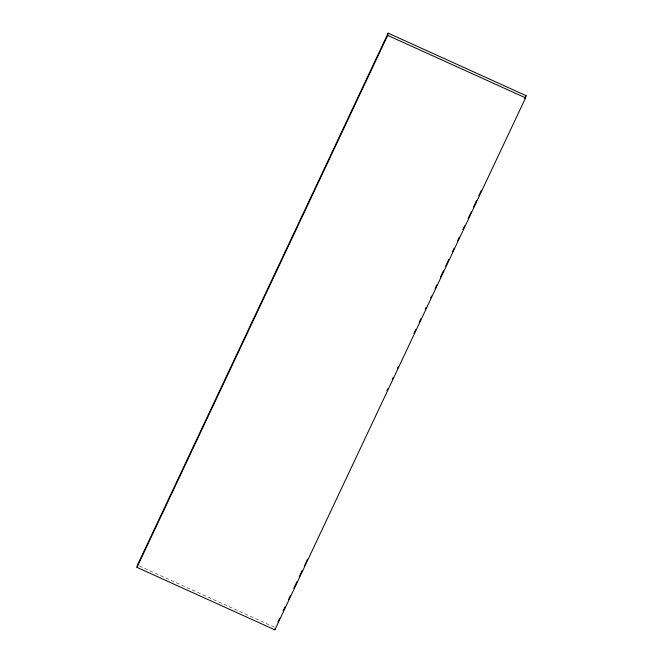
<?xml version="1.0" encoding="UTF-8"?>
<svg xmlns="http://www.w3.org/2000/svg" width="663" height="663" viewBox="0 0 663 663"><rect width="100%" height="100%" fill="white"/><g stroke="black" fill="none" stroke-linecap="round" stroke-linejoin="round"><path stroke-width="0.5" stroke-dasharray="3.31 2.49" d="M139.288 565.97L274.358 627.173"/><path stroke-width="0.99" d="M136.968 567.371L137.415 565.125L388.145 33.15L526.032 95.629L525.585 97.875L274.855 629.85L136.968 567.371L387.706 35.396L388.145 33.15M274.855 629.85L275.145 628.35M277.946 621.977L279.711 618.231M283.242 610.739L285.007 606.993M288.538 599.501L290.303 595.755M293.842 588.263L296.925 581.708M299.137 577.025L302.229 570.47M304.433 565.788L307.524 559.232M386.985 390.648L387.863 388.775M392.281 379.41L393.159 377.537M397.576 368.172L398.455 366.299M413.911 333.514L415.676 329.768M419.207 322.276L420.972 318.53M425.389 309.165L426.268 307.292M430.685 297.927L431.563 296.054M435.094 288.562L436.867 284.817M440.398 277.325L443.481 270.769M445.693 266.087L448.785 259.531M452.315 252.039L454.08 248.294M457.611 240.793L459.376 237.047M462.907 229.555L464.672 225.81M468.202 218.318L471.294 211.762M473.506 207.08L476.589 200.524M478.802 195.842L481.446 190.223M524.706 98.439L526.032 95.629M387.706 35.396L525.585 97.875"/></g></svg>
